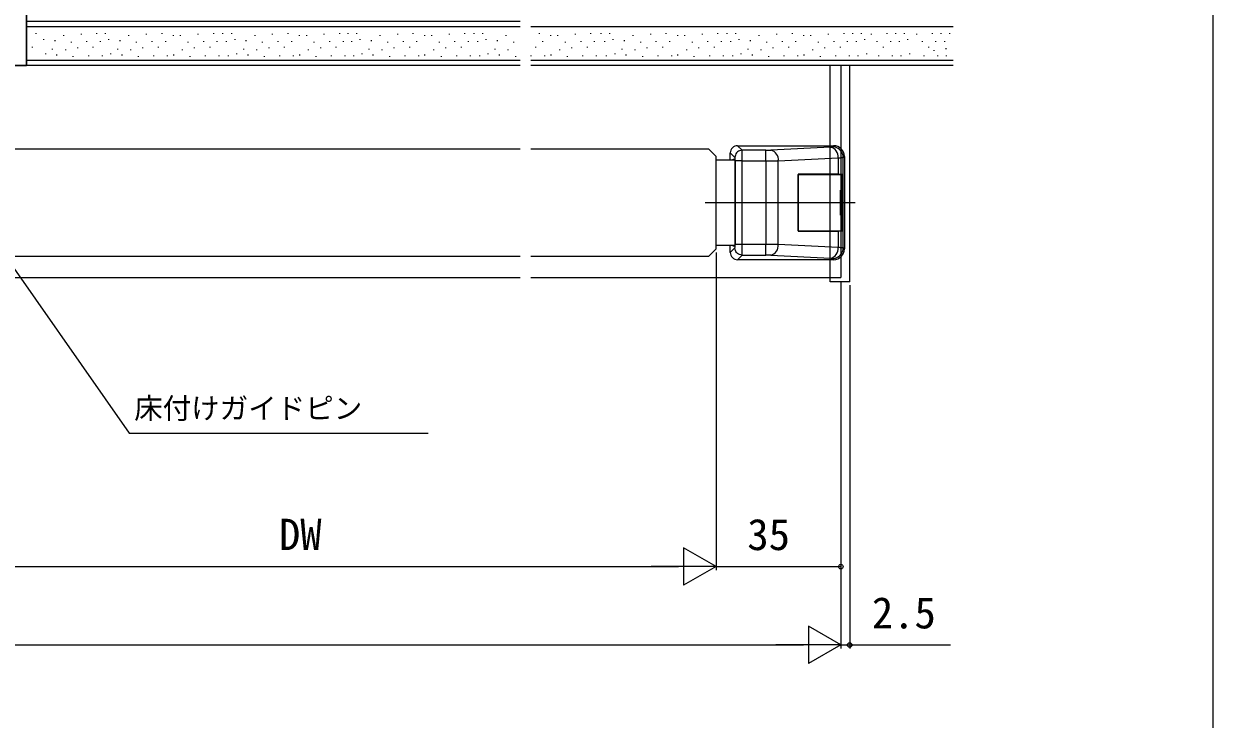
# Model space of a CAD drawing. Units: millimetres, scale not verified. Extents: x -525 to 525, y -783 to 779.
# Drawn here: x 191.2 to 525, y -21.8 to 173.6 of the extents above; entities that cross this region are included whole.
import ezdxf
from ezdxf.enums import TextEntityAlignment as Align

# ---------------------------------------------------------------- set-up
doc = ezdxf.new("R2010")
doc.units = ezdxf.units.MM
doc.header["$LTSCALE"] = 4
for name, color, linetype in [('0-3_YKK_12', 2, 'Continuous'), ('0-4_YKK_13', 4, 'Continuous'), ('0-6_YKK_D', 6, 'Continuous'), ('0-7_YKK_ZWAK', 7, 'Continuous'), ('0-8_YSS_K', 3, 'Continuous')]:
    doc.layers.add(name, color=color, linetype=linetype)
doc.styles.add('ＭＳ ゴシック', font='')
doc.styles.get('ＭＳ ゴシック').set_extended_font_data('MS Gothic')

msp = doc.modelspace()

# ---------------------------------------------------------------- linework, layer by layer
at = {"layer": '0-3_YKK_12'}
for p, q in [((420.5, 161.8), (420.5, 102.3)), ((81, 102.3), (330.5, 102.3)), ((333.5, 102.3), (420.5, 102.3))]:
    msp.add_line(p, q, dxfattribs=at)
for points in [[(330.5, 138.3), (167.5, 138.3), (165.5, 136.3), (165.5, 110.3), (167.5, 108.3), (330.5, 108.3)], [(333.5, 108.3), (383.5, 108.3), (385.5, 110.3), (385.5, 136.3), (383.5, 138.3), (333.5, 138.3)]]:
    msp.add_lwpolyline(points, dxfattribs=at)
at = {"layer": '0-4_YKK_13'}
for p, q in [((417.5, 101.1), (417.5, 161.8)), ((423, 101.1), (423, 161.8)), ((389.5, 137.303), (390.792, 136.011)), ((389.5, 135.3), (389.5, 137.303)), ((392.789, 138.008), (391.497, 139.3)), ((391.497, 139.3), (418.504, 139.3)), ((399.429, 138.008), (392.789, 138.008)), ((399.429, 135.012), (399.429, 138.008)), ((417.607, 138.917), (400.843, 138.038)), ((418.504, 139.3), (418.19, 138.986)), ((385.5, 135.3), (390.842, 135.3)), ((390.26, 135.55), (390.81, 135.55)), ((390.26, 135.3), (390.26, 135.55)), ((390.81, 135.55), (390.81, 111.05)), ((392.839, 135.012), (399.429, 135.012)), ((392.839, 111.588), (392.839, 135.012)), ((399.429, 135.012), (399.429, 111.588)), ((402.964, 135.043), (419.728, 135.921)), ((402.964, 111.557), (402.964, 135.043)), ((419.728, 135.921), (419.728, 131.3)), ((421.186, 135.99), (421.5, 136.304)), ((421.186, 110.61), (421.186, 135.99)), ((421.5, 136.304), (421.5, 110.296)), ((408.5, 131.3), (408.5, 115.3)), ((419.728, 131.3), (408.5, 131.3)), ((408.5, 131.2), (419.552, 131.2)), ((408.5, 115.4), (408.5, 131.2)), ((419.552, 131.2), (420.641, 131.2)), ((419.728, 131.3), (420.871, 131.3)), ((420.641, 126.8), (420.641, 131.2)), ((420.871, 115.3), (420.871, 131.3)), ((424.5, 123.3), (382.432, 123.3)), ((408.5, 115.4), (419.552, 115.4)), ((408.5, 115.3), (419.728, 115.3)), ((419.552, 115.4), (420.641, 115.4)), ((419.728, 115.3), (419.728, 110.679)), ((420.871, 115.3), (419.728, 115.3)), ((389.5, 109.297), (389.5, 111.3)), ((390.792, 110.589), (389.5, 109.297)), ((392.839, 111.588), (390.842, 111.588)), ((399.429, 111.588), (392.839, 111.588)), ((399.429, 108.592), (399.429, 111.588)), ((419.728, 110.679), (402.964, 111.557)), ((421.5, 110.296), (421.186, 110.61)), ((391.497, 107.3), (392.789, 108.592)), ((418.504, 107.3), (391.497, 107.3)), ((392.789, 108.592), (399.429, 108.592)), ((400.843, 108.562), (417.607, 107.683)), ((418.19, 107.614), (418.504, 107.3)), ((423, 101.1), (417.5, 101.1))]:
    msp.add_line(p, q, dxfattribs=at)
for points in [[(392.789, 138.008), (392.443, 137.977), (392.108, 137.886), (391.792, 137.738), (391.508, 137.539), (391.261, 137.292), (391.062, 137.008), (390.914, 136.692), (390.823, 136.357), (390.792, 136.011)], [(421.186, 135.99), (421.154, 136.415), (421.062, 136.832), (420.912, 137.232), (420.707, 137.607), (420.451, 137.949), (420.149, 138.251), (419.807, 138.507), (419.432, 138.712), (419.032, 138.862), (418.615, 138.954), (418.19, 138.986)], [(390.842, 111.3), (385.5, 111.3), (385.5, 135.3)], [(392.839, 135.012), (390.842, 135.012), (390.842, 111.588)], [(420.416, 119.8), (420.416, 126.8), (420.641, 126.8)], [(420.641, 115.4), (420.641, 119.8), (420.416, 119.8)], [(390.81, 111.05), (390.26, 111.05), (390.26, 111.3)], [(392.789, 108.592), (392.443, 108.623), (392.108, 108.714), (391.792, 108.862), (391.508, 109.061), (391.261, 109.308), (391.062, 109.592), (390.914, 109.908), (390.823, 110.243), (390.792, 110.589)], [(418.19, 107.614), (418.615, 107.646), (419.032, 107.738), (419.432, 107.888), (419.807, 108.093), (420.149, 108.349), (420.451, 108.651), (420.707, 108.993), (420.912, 109.368), (421.062, 109.768), (421.154, 110.185), (421.186, 110.61)]]:
    msp.add_lwpolyline(points, dxfattribs=at)
for centre, radius, start, end in [((391.496, 137.304), 1.996, 89.96796, 180.03204), ((348.658, 135.778), 44.187, 359.00679, 2.8927), ((399.512, 166.786), 28.778, 269.83529, 272.65187), ((400.223, 135.35), 2.759, 353.59226, 77.01062), ((417.653, 141.038), 2.121, 268.75981, 284.66696), ((416.987, 136.229), 2.759, 353.59226, 77.01062), ((418.506, 136.306), 2.994, 359.96782, 90.03218), ((385.422, 135.243), 5.425, 357.55934, 8.13497), ((399.675, 310.25), 175.238, 269.91948, 271.07552), ((419.938, 146.976), 11.057, 268.9121, 276.47934), ((385.422, 111.357), 5.425, 351.86503, 2.44066), ((340.082, 110.964), 52.761, 357.42312, 0.67739), ((399.599, -72.382), 183.971, 88.95192, 90.05308), ((400.117, 111.325), 2.857, 284.72115, 4.67597), ((416.881, 110.446), 2.857, 284.72115, 4.67597), ((418.506, 110.294), 2.994, 269.96782, 0.03218), ((419.76, 95.853), 14.826, 84.48355, 90.12502), ((391.496, 109.296), 1.996, 179.96796, 270.03204), ((399.512, 79.814), 28.778, 87.34813, 90.16471), ((417.653, 105.562), 2.121, 75.33304, 91.24019)]:
    msp.add_arc(centre, radius, start, end, dxfattribs=at)
at = {"layer": '0-6_YKK_D'}
for p, q in [((385.5, 109.3), (385.5, 20.1)), ((385.5, 109.3), (385.5, 20.1)), ((420.5, 101.3), (420.5, 20.1)), ((420.5, 101.3), (420.5, -1.9)), ((420.5, 101.3), (420.5, -1.9)), ((423, 100.1), (423, -1.9)), ((385.5, 21.1), (376.407, 26.35)), ((376.407, 26.35), (376.407, 15.85)), ((176, 21.1), (375, 21.1)), ((385.5, 21.1), (367.313, 21.1)), ((385.5, 21.1), (376.407, 15.85)), ((385.5, 21.1), (420.5, 21.1)), ((420.5, -0.9), (411.407, 4.35)), ((411.407, 4.35), (411.407, -6.15)), ((-55, -0.9), (410, -0.9)), ((420.5, -0.9), (402.313, -0.9)), ((420.5, -0.9), (411.407, -6.15)), ((420.5, -0.9), (417.95, -0.9)), ((420.5, -0.9), (423, -0.9)), ((423, -0.9), (451.327, -0.9))]:
    msp.add_line(p, q, dxfattribs=at)
msp.add_lwpolyline([(179.507, 117.593), (180.97, 115.504), (220.814, 58.6), (304.712, 58.6)], dxfattribs=at)
for centre in [(420.5, 21.1), (423, -0.9)]:
    msp.add_circle(centre, 0.637, dxfattribs=at)
at = {"layer": '0-7_YKK_ZWAK'}
msp.add_lwpolyline([(-525, -782.7), (525, -782.7), (525, 747.3)], dxfattribs=at)
at = {"layer": '0-8_YSS_K'}
for p, q in [((192, 172.8), (330.5, 172.8)), ((194.73, 170.694), (194.73, 170.894)), ((202.492, 170.165), (202.492, 170.365)), ((207.426, 170.501), (207.426, 170.701)), ((211.769, 170.694), (211.769, 170.894)), ((214.216, 170.694), (214.216, 170.894)), ((220.767, 170.165), (220.767, 170.365)), ((225.701, 170.501), (225.701, 170.701)), ((230.045, 170.694), (230.045, 170.894)), ((233.261, 170.165), (233.261, 170.365)), ((235.261, 170.165), (235.261, 170.365)), ((240.195, 170.501), (240.195, 170.701)), ((244.538, 170.694), (244.538, 170.894)), ((247.138, 170.694), (247.138, 170.894)), ((249.584, 170.694), (249.584, 170.894)), ((256.136, 170.165), (256.136, 170.365)), ((261.07, 170.501), (261.07, 170.701)), ((265.413, 170.694), (265.413, 170.894)), ((268.63, 170.165), (268.63, 170.365)), ((270.63, 170.165), (270.63, 170.365)), ((275.564, 170.501), (275.564, 170.701)), ((279.907, 170.694), (279.907, 170.894)), ((282.278, 170.694), (282.278, 170.894)), ((284.724, 170.694), (284.724, 170.894)), ((291.276, 170.165), (291.276, 170.365)), ((296.21, 170.501), (296.21, 170.701)), ((300.553, 170.694), (300.553, 170.894)), ((303.77, 170.165), (303.77, 170.365)), ((305.769, 170.165), (305.769, 170.365)), ((310.704, 170.501), (310.704, 170.701)), ((315.047, 170.694), (315.047, 170.894)), ((317.638, 170.694), (317.638, 170.894)), ((320.084, 170.694), (320.084, 170.894)), ((326.636, 170.165), (326.636, 170.365)), ((333.5, 172.8), (452, 172.8)), ((335.913, 170.694), (335.913, 170.894)), ((339.13, 170.165), (339.13, 170.365)), ((341.129, 170.165), (341.129, 170.365)), ((346.064, 170.501), (346.064, 170.701)), ((350.407, 170.694), (350.407, 170.894)), ((353.257, 170.694), (353.257, 170.894)), ((355.703, 170.694), (355.703, 170.894)), ((362.255, 170.165), (362.255, 170.365)), ((367.189, 170.501), (367.189, 170.701)), ((371.532, 170.694), (371.532, 170.894)), ((374.749, 170.165), (374.749, 170.365)), ((376.749, 170.165), (376.749, 170.365)), ((381.683, 170.501), (381.683, 170.701)), ((386.026, 170.694), (386.026, 170.894)), ((388.633, 170.694), (388.633, 170.894)), ((391.08, 170.694), (391.08, 170.894)), ((397.631, 170.165), (397.631, 170.365)), ((402.566, 170.501), (402.566, 170.701)), ((406.909, 170.694), (406.909, 170.894)), ((410.126, 170.165), (410.126, 170.365)), ((412.125, 170.165), (412.125, 170.365)), ((417.059, 170.501), (417.059, 170.701)), ((421.403, 170.694), (421.403, 170.894)), ((423.849, 170.694), (423.849, 170.894)), ((426.295, 170.694), (426.295, 170.894)), ((429.152, 170.501), (429.152, 170.701)), ((433.495, 170.694), (433.495, 170.894)), ((435.942, 170.694), (435.942, 170.894)), ((438.388, 170.694), (438.388, 170.894)), ((441.849, 170.501), (441.849, 170.701)), ((446.192, 170.694), (446.192, 170.894)), ((448.639, 170.694), (448.639, 170.894)), ((451.085, 170.694), (451.085, 170.894)), ((193.721, 166.881), (193.721, 167.081)), ((196.884, 169.044), (196.884, 169.244)), ((200.024, 168.707), (200.024, 168.907)), ((204.622, 168.259), (204.622, 168.459)), ((206.417, 166.689), (206.417, 166.889)), ((208.966, 168.451), (208.966, 168.651)), ((210.76, 166.881), (210.76, 167.081)), ((212.789, 168.451), (212.789, 168.651)), ((215.16, 169.044), (215.16, 169.244)), ((218.3, 168.707), (218.3, 168.907)), ((222.898, 168.259), (222.898, 168.459)), ((224.692, 166.689), (224.692, 166.889)), ((227.241, 168.451), (227.241, 168.651)), ((229.035, 166.881), (229.035, 167.081)), ((231.064, 168.451), (231.064, 168.651)), ((237.392, 168.259), (237.392, 168.459)), ((239.186, 166.689), (239.186, 166.889)), ((241.735, 168.451), (241.735, 168.651)), ((243.529, 166.881), (243.529, 167.081)), ((245.558, 168.451), (245.558, 168.651)), ((248.157, 168.451), (248.157, 168.651)), ((250.529, 169.044), (250.529, 169.244)), ((253.669, 168.707), (253.669, 168.907)), ((258.267, 168.259), (258.267, 168.459)), ((260.061, 166.689), (260.061, 166.889)), ((262.61, 168.451), (262.61, 168.651)), ((264.404, 166.881), (264.404, 167.081)), ((266.433, 168.451), (266.433, 168.651)), ((272.76, 168.259), (272.76, 168.459)), ((274.555, 166.689), (274.555, 166.889)), ((277.104, 168.451), (277.104, 168.651)), ((278.898, 166.881), (278.898, 167.081)), ((280.926, 168.451), (280.926, 168.651)), ((283.297, 168.451), (283.297, 168.651)), ((285.669, 169.044), (285.669, 169.244)), ((288.809, 168.707), (288.809, 168.907)), ((293.406, 168.259), (293.406, 168.459)), ((295.201, 166.689), (295.201, 166.889)), ((297.75, 168.451), (297.75, 168.651)), ((299.544, 166.881), (299.544, 167.081)), ((301.573, 168.451), (301.573, 168.651)), ((307.9, 168.259), (307.9, 168.459)), ((309.694, 166.689), (309.694, 166.889)), ((312.243, 168.451), (312.243, 168.651)), ((314.038, 166.881), (314.038, 167.081)), ((316.066, 168.451), (316.066, 168.651)), ((318.657, 168.451), (318.657, 168.651)), ((321.028, 169.044), (321.028, 169.244)), ((324.168, 168.707), (324.168, 168.907)), ((328.766, 168.259), (328.766, 168.459)), ((334.904, 166.881), (334.904, 167.081)), ((336.933, 168.451), (336.933, 168.651)), ((343.26, 168.259), (343.26, 168.459)), ((345.054, 166.689), (345.054, 166.889)), ((347.603, 168.451), (347.603, 168.651)), ((349.398, 166.881), (349.398, 167.081)), ((351.426, 168.451), (351.426, 168.651)), ((354.276, 168.451), (354.276, 168.651)), ((356.648, 169.044), (356.648, 169.244)), ((359.788, 168.707), (359.788, 168.907)), ((364.386, 168.259), (364.386, 168.459)), ((366.18, 166.689), (366.18, 166.889)), ((368.729, 168.451), (368.729, 168.651)), ((370.523, 166.881), (370.523, 167.081)), ((372.552, 168.451), (372.552, 168.651)), ((378.879, 168.259), (378.879, 168.459)), ((380.674, 166.689), (380.674, 166.889)), ((383.223, 168.451), (383.223, 168.651)), ((385.017, 166.881), (385.017, 167.081)), ((387.046, 168.451), (387.046, 168.651)), ((389.653, 168.451), (389.653, 168.651)), ((392.024, 169.044), (392.024, 169.244)), ((395.164, 168.707), (395.164, 168.907)), ((399.762, 168.259), (399.762, 168.459)), ((401.556, 166.689), (401.556, 166.889)), ((404.105, 168.451), (404.105, 168.651)), ((405.9, 166.881), (405.9, 167.081)), ((407.928, 168.451), (407.928, 168.651)), ((414.256, 168.259), (414.256, 168.459)), ((416.05, 166.689), (416.05, 166.889)), ((418.599, 168.451), (418.599, 168.651)), ((420.393, 166.881), (420.393, 167.081)), ((422.422, 168.451), (422.422, 168.651)), ((424.868, 168.451), (424.868, 168.651)), ((427.24, 169.044), (427.24, 169.244)), ((430.692, 168.451), (430.692, 168.651)), ((432.486, 166.881), (432.486, 167.081)), ((434.514, 168.451), (434.514, 168.651)), ((436.961, 168.451), (436.961, 168.651)), ((439.332, 169.044), (439.332, 169.244)), ((443.389, 168.451), (443.389, 168.651)), ((445.183, 166.881), (445.183, 167.081)), ((447.212, 168.451), (447.212, 168.651)), ((449.658, 168.451), (449.658, 168.651)), ((197.407, 165.019), (197.407, 165.219)), ((199.352, 166.352), (199.352, 166.552)), ((200.547, 164.683), (200.547, 164.883)), ((203.014, 166.141), (203.014, 166.341)), ((205.145, 164.234), (205.145, 164.434)), ((209.488, 164.427), (209.488, 164.627)), ((213.311, 164.427), (213.311, 164.627)), ((215.683, 165.019), (215.683, 165.219)), ((217.627, 166.352), (217.627, 166.552)), ((218.823, 164.683), (218.823, 164.883)), ((221.29, 166.141), (221.29, 166.341)), ((223.42, 164.234), (223.42, 164.434)), ((227.764, 164.427), (227.764, 164.627)), ((231.587, 164.427), (231.587, 164.627)), ((233.316, 164.683), (233.316, 164.883)), ((235.783, 166.141), (235.783, 166.341)), ((237.914, 164.234), (237.914, 164.434)), ((242.257, 164.427), (242.257, 164.627)), ((246.08, 164.427), (246.08, 164.627)), ((248.68, 164.427), (248.68, 164.627)), ((251.051, 165.019), (251.051, 165.219)), ((252.996, 166.352), (252.996, 166.552)), ((254.191, 164.683), (254.191, 164.883)), ((256.658, 166.141), (256.658, 166.341)), ((258.789, 164.234), (258.789, 164.434)), ((263.132, 164.427), (263.132, 164.627)), ((266.955, 164.427), (266.955, 164.627)), ((268.685, 164.683), (268.685, 164.883)), ((271.152, 166.141), (271.152, 166.341)), ((273.283, 164.234), (273.283, 164.434)), ((277.626, 164.427), (277.626, 164.627)), ((281.449, 164.427), (281.449, 164.627)), ((283.82, 164.427), (283.82, 164.627)), ((286.191, 165.019), (286.191, 165.219)), ((288.136, 166.352), (288.136, 166.552)), ((289.331, 164.683), (289.331, 164.883)), ((291.798, 166.141), (291.798, 166.341)), ((293.929, 164.234), (293.929, 164.434)), ((298.272, 164.427), (298.272, 164.627)), ((302.095, 164.427), (302.095, 164.627)), ((303.825, 164.683), (303.825, 164.883)), ((306.292, 166.141), (306.292, 166.341)), ((308.423, 164.234), (308.423, 164.434)), ((312.766, 164.427), (312.766, 164.627)), ((316.589, 164.427), (316.589, 164.627)), ((319.18, 164.427), (319.18, 164.627)), ((321.551, 165.019), (321.551, 165.219)), ((323.496, 166.352), (323.496, 166.552)), ((324.691, 164.683), (324.691, 164.883)), ((327.158, 166.141), (327.158, 166.341)), ((329.289, 164.234), (329.289, 164.434)), ((333.632, 164.427), (333.632, 164.627)), ((337.455, 164.427), (337.455, 164.627)), ((339.185, 164.683), (339.185, 164.883)), ((341.652, 166.141), (341.652, 166.341)), ((343.783, 164.234), (343.783, 164.434)), ((348.126, 164.427), (348.126, 164.627)), ((351.949, 164.427), (351.949, 164.627)), ((354.799, 164.427), (354.799, 164.627)), ((357.17, 165.019), (357.17, 165.219)), ((359.115, 166.352), (359.115, 166.552)), ((360.31, 164.683), (360.31, 164.883)), ((362.777, 166.141), (362.777, 166.341)), ((364.908, 164.234), (364.908, 164.434)), ((369.252, 164.427), (369.252, 164.627)), ((373.074, 164.427), (373.074, 164.627)), ((374.804, 164.683), (374.804, 164.883)), ((377.271, 166.141), (377.271, 166.341)), ((379.402, 164.234), (379.402, 164.434)), ((383.745, 164.427), (383.745, 164.627)), ((387.568, 164.427), (387.568, 164.627)), ((390.175, 164.427), (390.175, 164.627)), ((392.547, 165.019), (392.547, 165.219)), ((394.491, 166.352), (394.491, 166.552)), ((395.687, 164.683), (395.687, 164.883)), ((398.154, 166.141), (398.154, 166.341)), ((400.285, 164.234), (400.285, 164.434)), ((404.628, 164.427), (404.628, 164.627)), ((408.451, 164.427), (408.451, 164.627)), ((410.18, 164.683), (410.18, 164.883)), ((412.648, 166.141), (412.648, 166.341)), ((414.778, 164.234), (414.778, 164.434)), ((419.122, 164.427), (419.122, 164.627)), ((422.945, 164.427), (422.945, 164.627)), ((425.391, 164.427), (425.391, 164.627)), ((427.762, 165.019), (427.762, 165.219)), ((431.214, 164.427), (431.214, 164.627)), ((435.037, 164.427), (435.037, 164.627)), ((437.484, 164.427), (437.484, 164.627)), ((439.855, 165.019), (439.855, 165.219)), ((443.911, 164.427), (443.911, 164.627)), ((446.671, 165.95), (446.671, 166.15)), ((447.734, 164.427), (447.734, 164.627)), ((450.063, 166.456), (450.063, 166.656)), ((450.181, 164.427), (450.181, 164.627)), ((192, 163.3), (330.5, 163.3)), ((333.5, 163.3), (452, 163.3)), ((452, 161.8), (333.5, 161.8))]:
    msp.add_line(p, q, dxfattribs=at)
for points in [[(192, 161.8), (179.5, 161.8), (179.5, 291.8), (192, 291.8)], [(179.5, 161.8), (192, 161.8), (192, 291.8), (179.5, 291.8)]]:
    msp.add_lwpolyline(points, close=True, dxfattribs=at)
msp.add_lwpolyline([(330.5, 161.8), (192, 161.8), (192, 174.3), (330.5, 174.3)], dxfattribs=at)

# ---------------------------------------------------------------- texts
at = {"layer": '0-6_YKK_D', "style": 'ＭＳ ゴシック'}
for s, height, p in [('床付けガイドピン', 5.865, (222.222, 60.875)), ('DW', 8.798, (262.852, 23.1)), ('35', 8.798, (394.273, 23.1)), ('2.5', 8.798, (429.214, 1.1))]:
    msp.add_text(s, height=height, dxfattribs=at).set_placement(p, align=Align.BOTTOM_LEFT)

doc.saveas('drawing.dxf')
